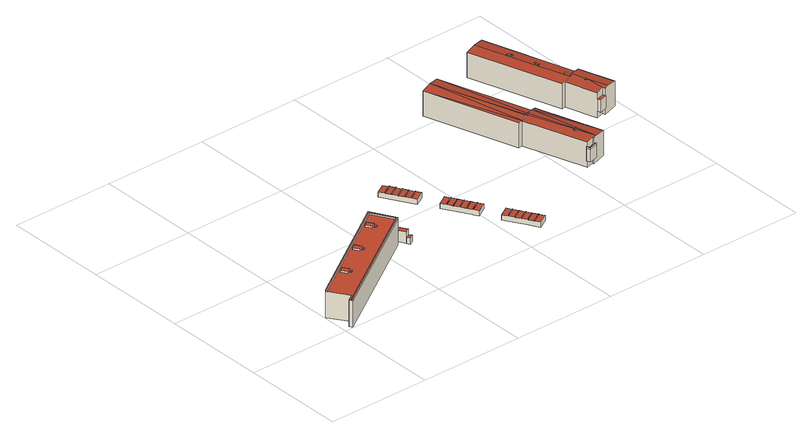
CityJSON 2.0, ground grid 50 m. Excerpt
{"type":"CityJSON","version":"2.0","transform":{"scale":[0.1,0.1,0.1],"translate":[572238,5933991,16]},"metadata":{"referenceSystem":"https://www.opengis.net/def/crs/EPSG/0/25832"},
"CityObjects":{
"building1":{"type":"Building","attributes":{"Grundfläche 2D":"820.732088","Grundhöhe NN":"16.201"},"children":["building1-1","building1-2","building1-3","building1-4","building1-5","building1-6"],"geometry":[{"type":"Solid","lod":"3","boundaries":[[[[0,1,2,3,4,5,6,7,8,9]],[[10,11,12,13,14,15]],[[5,4,14,13]],[[6,5,13,12]],[[7,6,12,11]],[[16,9,8,7,11,17]],[[16,18,0,9]],[[18,19,1,0]],[[19,20,2,1]],[[20,21,14,4,3,2]],[[22,23,15,14,21,20,24,25]],[[10,15,23,26]],[[27,28,16,17,11,10,26,29]],[[18,16,28,30]],[[19,18,30,31]],[[20,19,31,24]],[[24,31,30,28,27,29,26,23,22,25]]]],"semantics":{"surfaces":[{"type":"RoofSurface"},{"type":"WallSurface"},{"type":"GroundSurface"}],"values":[[0,0,1,1,1,1,1,1,1,1,1,1,1,1,1,1,2]]}}]},
"building1-1":{"type":"BuildingInstallation","parents":["building1"],"geometry":[{"type":"MultiSurface","lod":"3","boundaries":[[[32,33,34,35]],[[36,37,33,32]],[[37,38,34,33]],[[38,39,35,34]],[[39,36,32,35]]],"semantics":{"surfaces":[{"type":"RoofSurface"},{"type":"WallSurface"}],"values":[0,1,1,1,1]}}]},
"building1-2":{"type":"BuildingInstallation","parents":["building1"],"geometry":[{"type":"MultiSurface","lod":"3","boundaries":[[[40,41,42,43]],[[43,42,44,45]],[[40,43,45,46]],[[41,40,46,47]],[[42,41,47,44]]],"semantics":{"surfaces":[{"type":"RoofSurface"},{"type":"WallSurface"}],"values":[0,1,1,1,1]}}]},
"building1-3":{"type":"BuildingInstallation","parents":["building1"],"geometry":[{"type":"MultiSurface","lod":"3","boundaries":[[[48,49,50,51]],[[52,53,49,48]],[[53,54,50,49]],[[54,55,51,50]],[[55,52,48,51]]],"semantics":{"surfaces":[{"type":"RoofSurface"},{"type":"WallSurface"}],"values":[0,1,1,1,1]}}]},
"building1-4":{"type":"BuildingInstallation","parents":["building1"],"geometry":[{"type":"MultiSurface","lod":"3","boundaries":[[[56,57,58,59]],[[59,58,60,61]],[[56,59,61,62]],[[57,56,62,63]],[[58,57,63,60]]],"semantics":{"surfaces":[{"type":"RoofSurface"},{"type":"WallSurface"}],"values":[0,1,1,1,1]}}]},
"building1-5":{"type":"BuildingInstallation","parents":["building1"],"geometry":[{"type":"MultiSurface","lod":"3","boundaries":[[[64,65,66,67]],[[68,69,65,64]],[[66,65,69,70]],[[70,71,67,66]],[[64,67,71,68]]],"semantics":{"surfaces":[{"type":"RoofSurface"},{"type":"WallSurface"}],"values":[0,1,1,1,1]}}]},
"building1-6":{"type":"BuildingInstallation","parents":["building1"],"geometry":[{"type":"MultiSurface","lod":"3","boundaries":[[[72,73,74,75]],[[75,74,76,77]],[[72,75,77,78]],[[73,72,78,79]],[[74,73,79,76]]],"semantics":{"surfaces":[{"type":"RoofSurface"},{"type":"WallSurface"}],"values":[0,1,1,1,1]}}]},
"building2":{"type":"Building","attributes":{"Grundfläche 2D":"10.649221","Grundhöhe NN":"16.270"},"geometry":[{"type":"Solid","lod":"3","boundaries":[[[[80,81,82,83,84,85]],[[83,82,86,87]],[[84,83,87,88]],[[85,84,88,89]],[[80,85,89,90]],[[81,80,90,91]],[[82,81,91,86]],[[89,88,87,86,91,90]]]],"semantics":{"surfaces":[{"type":"RoofSurface"},{"type":"WallSurface"},{"type":"GroundSurface"}],"values":[[0,1,1,1,1,1,1,2]]}}]},
"building3":{"type":"Building","attributes":{"Grundfläche 2D":"14.491284","Grundhöhe NN":"16.379"},"geometry":[{"type":"Solid","lod":"3","boundaries":[[[[92,93,94,95]],[[93,92,96,97]],[[94,93,97,98]],[[95,94,98,99]],[[92,95,99,96]],[[97,96,99,98]]]],"semantics":{"surfaces":[{"type":"RoofSurface"},{"type":"WallSurface"},{"type":"GroundSurface"}],"values":[[0,1,1,1,1,2]]}}]},
"building4":{"type":"Building","attributes":{"Grundfläche 2D":"4.467498","Grundhöhe NN":"16.332"},"geometry":[{"type":"Solid","lod":"3","boundaries":[[[[100,101,102,103]],[[104,105,103,102]],[[105,106,100,103]],[[106,107,101,100]],[[107,104,102,101]],[[107,106,105,104]]]],"semantics":{"surfaces":[{"type":"RoofSurface"},{"type":"WallSurface"},{"type":"GroundSurface"}],"values":[[0,1,1,1,1,2]]}}]},
"building5":{"type":"Building","attributes":{"Grundfläche 2D":"95.317774","Grundhöhe NN":"16.509"},"children":["building5-1","building5-2","building5-3","building5-4","building5-5"],"geometry":[{"type":"Solid","lod":"3","boundaries":[[[[108,109,110,111,112,113,114,115,116,117,118,119,120,121,122,123,124,125,126,127,128,129,130,131]],[[118,117,132,133]],[[129,128,127,126,125,124,123,122,121,120,119,118,133,134]],[[130,129,134,135]],[[117,116,115,114,113,112,111,110,109,108,131,130,135,132]],[[134,133,132,135]]]],"semantics":{"surfaces":[{"type":"RoofSurface"},{"type":"WallSurface"},{"type":"GroundSurface"}],"values":[[0,1,1,1,1,2]]}}]},
"building5-1":{"type":"BuildingInstallation","parents":["building5"],"geometry":[{"type":"MultiSurface","lod":"3","boundaries":[[[136,137,138,139]],[[139,138,116,119]],[[136,139,119,120]],[[137,136,120,115]],[[138,137,115,116]]],"semantics":{"surfaces":[{"type":"RoofSurface"},{"type":"WallSurface"}],"values":[0,1,1,1,1]}}]},
"building5-2":{"type":"BuildingInstallation","parents":["building5"],"geometry":[{"type":"MultiSurface","lod":"3","boundaries":[[[140,141,142,143]],[[143,142,108,127]],[[140,143,127,128]],[[141,140,128,131]],[[142,141,131,108]]],"semantics":{"surfaces":[{"type":"RoofSurface"},{"type":"WallSurface"}],"values":[0,1,1,1,1]}}]},
"building5-3":{"type":"BuildingInstallation","parents":["building5"],"geometry":[{"type":"MultiSurface","lod":"3","boundaries":[[[144,145,146,147]],[[147,146,125,126]],[[144,147,126,109]],[[145,144,109,110]],[[146,145,110,125]]],"semantics":{"surfaces":[{"type":"RoofSurface"},{"type":"WallSurface"}],"values":[0,1,1,1,1]}}]},
"building5-4":{"type":"BuildingInstallation","parents":["building5"],"geometry":[{"type":"MultiSurface","lod":"3","boundaries":[[[148,149,150,151]],[[151,150,121,122]],[[148,151,122,113]],[[149,148,113,114]],[[150,149,114,121]]],"semantics":{"surfaces":[{"type":"RoofSurface"},{"type":"WallSurface"}],"values":[0,1,1,1,1]}}]},
"building5-5":{"type":"BuildingInstallation","parents":["building5"],"geometry":[{"type":"MultiSurface","lod":"3","boundaries":[[[152,153,154,155]],[[155,154,112,123]],[[152,155,123,124]],[[153,152,124,111]],[[154,153,111,112]]],"semantics":{"surfaces":[{"type":"RoofSurface"},{"type":"WallSurface"}],"values":[0,1,1,1,1]}}]},
"building6":{"type":"Building","attributes":{"Grundfläche 2D":"95.494447","Grundhöhe NN":"16.566"},"children":["building6-1","building6-2","building6-3","building6-4","building6-5"],"geometry":[{"type":"Solid","lod":"3","boundaries":[[[[156,157,158,159,160,161,162,163,164,165,166,167,168,169,170,171,172,173,174,175,176,177,178,179]],[[166,165,180,181]],[[182,183,177,176,175,174,173,172,171,170,169,168,167,166,181,184]],[[178,177,183,185]],[[165,164,163,162,161,160,159,158,157,156,179,178,185,186,187,180]],[[186,185,183,182,184,181,180,187]]]],"semantics":{"surfaces":[{"type":"RoofSurface"},{"type":"WallSurface"},{"type":"GroundSurface"}],"values":[[0,1,1,1,1,2]]}}]},
"building6-1":{"type":"BuildingInstallation","parents":["building6"],"geometry":[{"type":"MultiSurface","lod":"3","boundaries":[[[188,189,190,191]],[[191,190,156,175]],[[188,191,175,176]],[[189,188,176,179]],[[190,189,179,156]]],"semantics":{"surfaces":[{"type":"RoofSurface"},{"type":"WallSurface"}],"values":[0,1,1,1,1]}}]},
"building6-2":{"type":"BuildingInstallation","parents":["building6"],"geometry":[{"type":"MultiSurface","lod":"3","boundaries":[[[192,193,194,195]],[[195,194,160,171]],[[192,195,171,172]],[[193,192,172,159]],[[194,193,159,160]]],"semantics":{"surfaces":[{"type":"RoofSurface"},{"type":"WallSurface"}],"values":[0,1,1,1,1]}}]},
"building6-3":{"type":"BuildingInstallation","parents":["building6"],"geometry":[{"type":"MultiSurface","lod":"3","boundaries":[[[196,197,198,199]],[[199,198,169,170]],[[196,199,170,161]],[[197,196,161,162]],[[198,197,162,169]]],"semantics":{"surfaces":[{"type":"RoofSurface"},{"type":"WallSurface"}],"values":[0,1,1,1,1]}}]},
"building6-4":{"type":"BuildingInstallation","parents":["building6"],"geometry":[{"type":"MultiSurface","lod":"3","boundaries":[[[200,201,202,203]],[[203,202,164,167]],[[200,203,167,168]],[[201,200,168,163]],[[202,201,163,164]]],"semantics":{"surfaces":[{"type":"RoofSurface"},{"type":"WallSurface"}],"values":[0,1,1,1,1]}}]},
"building6-5":{"type":"BuildingInstallation","parents":["building6"],"geometry":[{"type":"MultiSurface","lod":"3","boundaries":[[[204,205,206,207]],[[207,206,173,174]],[[204,207,174,157]],[[205,204,157,158]],[[206,205,158,173]]],"semantics":{"surfaces":[{"type":"RoofSurface"},{"type":"WallSurface"}],"values":[0,1,1,1,1]}}]},
"building7":{"type":"Building","attributes":{"Grundfläche 2D":"94.311578","Grundhöhe NN":"16.699"},"children":["building7-1","building7-2","building7-3","building7-4","building7-5"],"geometry":[{"type":"Solid","lod":"3","boundaries":[[[[208,209,210,211,212,213,214,215,216,217,218,219,220,221,222,223,224,225,226,227,228,229,230,231]],[[218,217,232,233]],[[234,235,229,228,227,226,225,224,223,222,221,220,219,218,233,236]],[[230,229,235,237]],[[238,232,217,216,215,214,213,212,211,210,209,208,231,230,237,239]],[[239,237,235,234,236,233,232,238]]]],"semantics":{"surfaces":[{"type":"RoofSurface"},{"type":"WallSurface"},{"type":"GroundSurface"}],"values":[[0,1,1,1,1,2]]}}]},
"building7-1":{"type":"BuildingInstallation","parents":["building7"],"geometry":[{"type":"MultiSurface","lod":"3","boundaries":[[[240,241,242,243]],[[243,242,226,209]],[[240,243,209,210]],[[241,240,210,225]],[[242,241,225,226]]],"semantics":{"surfaces":[{"type":"RoofSurface"},{"type":"WallSurface"}],"values":[0,1,1,1,1]}}]},
"building7-2":{"type":"BuildingInstallation","parents":["building7"],"geometry":[{"type":"MultiSurface","lod":"3","boundaries":[[[244,245,246,247]],[[247,246,211,212]],[[244,247,212,223]],[[245,244,223,224]],[[246,245,224,211]]],"semantics":{"surfaces":[{"type":"RoofSurface"},{"type":"WallSurface"}],"values":[0,1,1,1,1]}}]},
"building7-3":{"type":"BuildingInstallation","parents":["building7"],"geometry":[{"type":"MultiSurface","lod":"3","boundaries":[[[248,249,250,251]],[[251,250,208,227]],[[248,251,227,228]],[[249,248,228,231]],[[250,249,231,208]]],"semantics":{"surfaces":[{"type":"RoofSurface"},{"type":"WallSurface"}],"values":[0,1,1,1,1]}}]},
"building7-4":{"type":"BuildingInstallation","parents":["building7"],"geometry":[{"type":"MultiSurface","lod":"3","boundaries":[[[252,253,254,255]],[[255,254,215,216]],[[252,255,216,219]],[[253,252,219,220]],[[254,253,220,215]]],"semantics":{"surfaces":[{"type":"RoofSurface"},{"type":"WallSurface"}],"values":[0,1,1,1,1]}}]},
"building7-5":{"type":"BuildingInstallation","parents":["building7"],"geometry":[{"type":"MultiSurface","lod":"3","boundaries":[[[256,257,258,259]],[[259,258,222,213]],[[256,259,213,214]],[[257,256,214,221]],[[258,257,221,222]]],"semantics":{"surfaces":[{"type":"RoofSurface"},{"type":"WallSurface"}],"values":[0,1,1,1,1]}}]},
"building8":{"type":"Building","attributes":{"Grundfläche 2D":"894.093152","Grundhöhe NN":"16.292"},"children":["building8-1","building8-2"],"geometry":[{"type":"Solid","lod":"3","boundaries":[[[[260,261,262,263,264,265,266,267,268]],[[269,270,271,272,273,274,275,276,277,278,279,280]],[[281,282,273]],[[274,273,283,284,276,275]],[[282,283,273]],[[285,282,281]],[[286,284,287,288]],[[288,287,289]],[[290,291,286]],[[286,292,284]],[[291,292,286]],[[293,291,290]],[[284,292,276]],[[283,282,289,287,284]],[[292,291,278,277,276]],[[263,262,294,295]],[[264,263,295,296]],[[261,260,297,298]],[[262,261,298,294]],[[280,299,268,267,269]],[[300,301,302,303]],[[269,267,266,270]],[[304,300,303,305]],[[306,307,281,273,272,271,270,266,265,264,296,308,304,305,309]],[[285,281,307,310]],[[289,282,285,310,311]],[[288,289,311,312]],[[290,286,288,312,313]],[[293,290,313,314]],[[278,291,293,314,315]],[[301,297,260,268,299,280,279,278,315,316,302]],[[297,301,300,304,308,296,295,294,298]],[[306,309,305,303,302,316,315,314,313,312,311,310,307]]]],"semantics":{"surfaces":[{"type":"RoofSurface"},{"type":"WallSurface"},{"type":"GroundSurface"}],"values":[[0,0,0,0,0,0,0,0,0,0,0,0,0,1,1,1,1,1,1,1,1,1,1,1,1,1,1,1,1,1,1,2,2]]}}]},
"building8-1":{"type":"BuildingInstallation","parents":["building8"],"geometry":[{"type":"MultiSurface","lod":"3","boundaries":[[[317,318,319,299,320,321,322,323,324]],[[324,264,265,317]],[[318,317,265,325]],[[325,326,319,318]],[[326,268,260,320,299,319]],[[260,261,321,320]],[[261,262,322,321]],[[262,263,323,322]],[[263,264,324,323]]],"semantics":{"surfaces":[{"type":"RoofSurface"},{"type":"WallSurface"}],"values":[0,1,1,1,1,1,1,1,1]}}]},
"building8-2":{"type":"BuildingInstallation","parents":["building8"],"geometry":[{"type":"MultiSurface","lod":"3","boundaries":[[[327,328,329,330,331,332]],[[333,275,334,329,328,327]],[[335,333,327,332]],[[336,274,335,332,331,330]],[[334,336,330,329]]],"semantics":{"surfaces":[{"type":"RoofSurface"},{"type":"WallSurface"}],"values":[0,1,1,1,1]}}]},
"building9":{"type":"Building","attributes":{"Grundfläche 2D":"721.003339","Grundhöhe NN":"16.292"},"children":["building9-1","building9-2","building9-3","building9-4","building9-5","building9-6"],"geometry":[{"type":"Solid","lod":"3","boundaries":[[[[337,338,339,340,341,342]],[[341,343,344,342]],[[345,346,347,338,337,348,349,350]],[[350,351,352,345]],[[347,346,345,352,353,354,355]],[[356,357,358,359,360]],[[337,342,344,361,362,348]],[[340,339,363,364]],[[343,341,340,364,365]],[[344,343,365,361]],[[349,348,362,366,367,357]],[[349,357,356,350]],[[368,367,366,369]],[[350,356,360,351]],[[370,368,369,371]],[[352,351,360,370,371,372,353]],[[354,353,372,373]],[[338,347,355,354,373,363,339]],[[358,357,367,374]],[[359,358,374,375]],[[360,359,375,370]],[[372,371,369,366,362,361,365,364,363,373]],[[375,374,367,368,370]]]],"semantics":{"surfaces":[{"type":"RoofSurface"},{"type":"WallSurface"},{"type":"GroundSurface"}],"values":[[0,0,0,0,0,0,1,1,1,1,1,1,1,1,1,1,1,1,1,1,1,2,2]]}}]},
"building9-1":{"type":"BuildingInstallation","parents":["building9"],"geometry":[{"type":"MultiSurface","lod":"3","boundaries":[[[376,377,378,379]],[[379,378,380,381]],[[376,379,381,382]],[[377,376,382,383]],[[378,377,383,380]]],"semantics":{"surfaces":[{"type":"RoofSurface"},{"type":"WallSurface"}],"values":[0,1,1,1,1]}}]},
"building9-2":{"type":"BuildingInstallation","parents":["building9"],"geometry":[{"type":"MultiSurface","lod":"3","boundaries":[[[384,385,386,387]],[[387,386,388,389]],[[384,387,389,390]],[[385,384,390,391]],[[386,385,391,388]]],"semantics":{"surfaces":[{"type":"RoofSurface"},{"type":"WallSurface"}],"values":[0,1,1,1,1]}}]},
"building9-3":{"type":"BuildingInstallation","parents":["building9"],"geometry":[{"type":"MultiSurface","lod":"3","boundaries":[[[392,393,394,395]],[[395,394,396,397]],[[392,395,397,398]],[[393,392,398,399]],[[394,393,399,396]]],"semantics":{"surfaces":[{"type":"RoofSurface"},{"type":"WallSurface"}],"values":[0,1,1,1,1]}}]},
"building9-4":{"type":"BuildingInstallation","parents":["building9"],"geometry":[{"type":"MultiSurface","lod":"3","boundaries":[[[400,401,402,403]],[[403,402,404,405]],[[400,403,405,406]],[[401,400,406,407]],[[402,401,407,404]]],"semantics":{"surfaces":[{"type":"RoofSurface"},{"type":"WallSurface"}],"values":[0,1,1,1,1]}}]},
"building9-5":{"type":"BuildingInstallation","parents":["building9"],"geometry":[{"type":"MultiSurface","lod":"3","boundaries":[[[408,409,410,411]],[[411,410,412,413]],[[408,411,413,414]],[[409,408,414,415]],[[410,409,415,412]]],"semantics":{"surfaces":[{"type":"RoofSurface"},{"type":"WallSurface"}],"values":[0,1,1,1,1]}}]},
"building9-6":{"type":"BuildingInstallation","parents":["building9"],"geometry":[{"type":"MultiSurface","lod":"3","boundaries":[[[416,417,418,419,420]],[[419,418,345,346]],[[418,417,421,345]],[[422,416,420,419,346,423]],[[417,416,422,421]]],"semantics":{"surfaces":[{"type":"RoofSurface"},{"type":"WallSurface"}],"values":[0,1,1,1,1]}}]}
},
"vertices":[
[595,370,136],[530,483,136],[3,136,136],[6,131,136],[7,130,136],[527,473,136],[585,372,136],[39,13,136],[39,12,136],[43,7,136],[33,21,129],[39,13,129],[585,372,129],[527,473,129],[7,130,129],[65,42,129],[43,7,129],[39,12,129],[595,370,129],[530,483,129],[3,136,129],[6,131,129],[7,130,2],[65,42,2],[3,136,2],[6,131,2],[33,21,2],[39,12,2],[43,7,2],[39,13,2],[595,370,2],[530,483,2],
[488,395,138],[470,423,138],[450,410,138],[468,382,138],[488,395,129],[470,423,129],[450,410,129],[468,382,129],
[184,192,132],[174,186,132],[181,176,132],[190,182,132],[181,176,129],[190,182,129],[184,192,129],[174,186,129],
[318,323,138],[297,309,138],[316,282,138],[336,295,138],[318,323,129],[297,309,129],[316,282,129],[336,295,129],
[478,386,132],[484,376,132],[494,383,132],[488,393,132],[494,383,129],[488,393,129],[478,386,129],[484,376,129],
[164,181,138],[184,195,138],[166,222,138],[146,209,138],[164,181,129],[184,195,129],[166,222,129],[146,209,129],
[335,292,132],[326,286,132],[332,276,132],[342,282,132],[332,276,129],[342,282,129],[335,292,129],[326,286,129],
[607,391,31],[598,407,31],[615,417,31],[594,454,31],[574,442,31],[604,389,31],[615,417,3],[594,454,3],[574,442,3],[604,389,3],[607,391,3],[598,407,3],
[619,419,59],[598,407,59],[627,355,59],[648,367,59],[619,419,4],[598,407,4],[627,355,4],[648,367,4],
[637,339,33],[658,351,33],[648,367,33],[627,355,33],[648,367,3],[627,355,3],[637,339,3],[658,351,3],
[786,674,30],[798,652,30],[800,649,30],[813,628,30],[814,625,30],[827,603,30],[829,599,30],[842,578,30],[843,576,30],[856,552,30],[904,580,30],[891,603,30],[890,606,30],[877,627,30],[875,630,30],[863,653,30],[861,655,30],[848,677,30],[847,680,30],[834,702,30],[832,705,30],[818,729,30],[770,701,30],[784,677,30],[856,552,5],[904,580,5],[818,729,5],[770,701,5],
[890,606,32],[842,578,32],[843,576,32],[891,603,32],
[832,705,32],[784,677,32],[786,674,32],[834,702,32],
[798,652,32],[800,649,32],[848,677,32],[847,680,32],
[827,603,32],[829,599,32],[877,627,32],[875,630,32],
[861,655,32],[813,628,32],[814,625,32],[863,653,32],
[920,442,31],[933,420,31],[934,417,31],[947,395,31],[949,392,31],[962,370,31],[963,367,31],[976,345,31],[978,343,31],[991,320,31],[1039,348,31],[1026,371,31],[1024,373,31],[1011,395,31],[1010,398,31],[997,420,31],[995,423,31],[982,445,31],[981,448,31],[968,470,31],[966,473,31],[953,496,31],[905,468,31],[918,445,31],[991,320,6],[1039,348,6],[1011,395,6],[953,496,6],[1026,371,6],[905,468,6],[976,345,6],[978,343,6],
[966,473,32],[918,445,32],[920,442,32],[968,470,32],
[995,423,32],[947,395,32],[949,392,32],[997,420,32],
[962,370,32],[963,367,32],[1011,395,32],[1010,398,32],
[1024,373,32],[976,345,32],[978,343,32],[1026,371,32],
[933,420,32],[934,417,32],[982,445,32],[981,448,32],
[1054,210,32],[1067,188,32],[1069,185,32],[1082,162,32],[1083,160,32],[1096,138,32],[1097,135,32],[1110,113,32],[1111,111,32],[1125,87,32],[1172,115,32],[1159,138,32],[1158,141,32],[1145,163,32],[1143,166,32],[1131,187,32],[1129,190,32],[1116,212,32],[1115,215,32],[1102,238,32],[1100,240,32],[1087,264,32],[1039,236,32],[1053,212,32],[1125,87,7],[1172,115,7],[1129,190,7],[1087,264,7],[1131,187,7],[1039,236,7],[1083,160,7],[1082,162,7],
[1069,185,33],[1116,212,33],[1115,215,33],[1067,188,33],
[1131,187,33],[1129,190,33],[1082,162,33],[1083,160,33],
[1100,240,33],[1053,212,33],[1054,210,33],[1102,238,33],
[1159,138,33],[1158,141,33],[1110,113,33],[1111,111,33],
[1097,135,33],[1145,163,33],[1143,166,33],[1096,138,33],
[1574,326,95],[1572,325,95],[1579,306,95],[1621,319,95],[1618,327,95],[1617,326,95],[1613,325,95],[1611,333,95],[1575,322,95],[1611,333,128],[1613,325,128],[1617,326,129],[1618,327,129],[1631,331,131],[1600,417,131],[1597,427,130],[1522,636,129],[1512,633,128],[1479,623,124],[1574,326,124],[1575,322,124],[1685,349,124],[1564,658,127],[1529,647,131],[1520,645,129],[1583,664,124],[1371,1079,131],[1529,647,128],[1425,1096,124],[1564,658,124],[1318,1062,124],[1479,623,127],[1512,633,131],[1459,617,124],[1579,306,35],[1621,319,35],[1618,327,35],[1574,326,35],[1572,325,35],[1575,322,104],[1611,333,35],[1575,322,35],[1575,322,3],[1611,333,3],[1613,325,35],[1613,325,3],[1618,327,3],[1685,349,3],[1617,326,35],[1617,326,3],[1583,664,3],[1564,658,3],[1425,1096,3],[1318,1062,3],[1459,617,3],[1479,623,3],[1574,326,3],
[1617,326,104],[1619,320,104],[1580,307,104],[1574,326,104],[1572,325,104],[1579,306,104],[1621,319,104],[1618,327,104],[1619,320,95],[1580,307,95],
[1599,428,133],[1597,427,133],[1589,425,132],[1592,415,132],[1600,417,133],[1602,418,133],[1599,428,131],[1589,425,129],[1602,418,131],[1592,415,129],
[1854,751,130],[1852,758,130],[1896,772,124],[1758,1206,124],[1704,1189,132],[1844,748,132],[1650,1172,124],[1790,731,124],[1886,685,132],[1883,694,132],[1862,761,132],[1809,737,124],[1857,587,124],[1893,599,129],[1897,586,129],[1916,592,132],[1969,609,124],[1915,778,124],[1896,772,127],[1893,599,95],[1857,587,95],[1862,571,95],[1898,582,95],[1897,586,95],[1790,731,3],[1809,737,3],[1896,772,3],[1758,1206,3],[1650,1172,3],[1857,587,3],[1857,587,35],[1893,599,35],[1893,599,3],[1897,586,35],[1897,586,3],[1969,609,3],[1915,778,3],[1862,571,35],[1898,582,35],
[1848,781,135],[1839,778,135],[1840,774,135],[1849,777,135],[1840,774,131],[1849,777,130],[1848,781,130],[1839,778,131],
[1768,1033,135],[1764,1032,135],[1767,1022,135],[1771,1023,135],[1767,1022,130],[1771,1023,130],[1768,1033,130],[1764,1032,130],
[1801,896,134],[1811,899,134],[1809,902,134],[1800,899,134],[1809,902,130],[1800,899,131],[1801,896,131],[1811,899,130],
[1804,921,134],[1800,920,134],[1803,910,134],[1807,911,134],[1803,910,130],[1807,911,130],[1804,921,130],[1800,920,130],
[1755,1044,134],[1756,1040,134],[1765,1043,134],[1764,1047,134],[1765,1043,130],[1764,1047,130],[1755,1044,131],[1756,1040,131],
[1875,691,133],[1878,682,133],[1886,685,133],[1883,694,133],[1876,692,133],[1878,682,131],[1875,691,131],[1876,692,131]
]}
